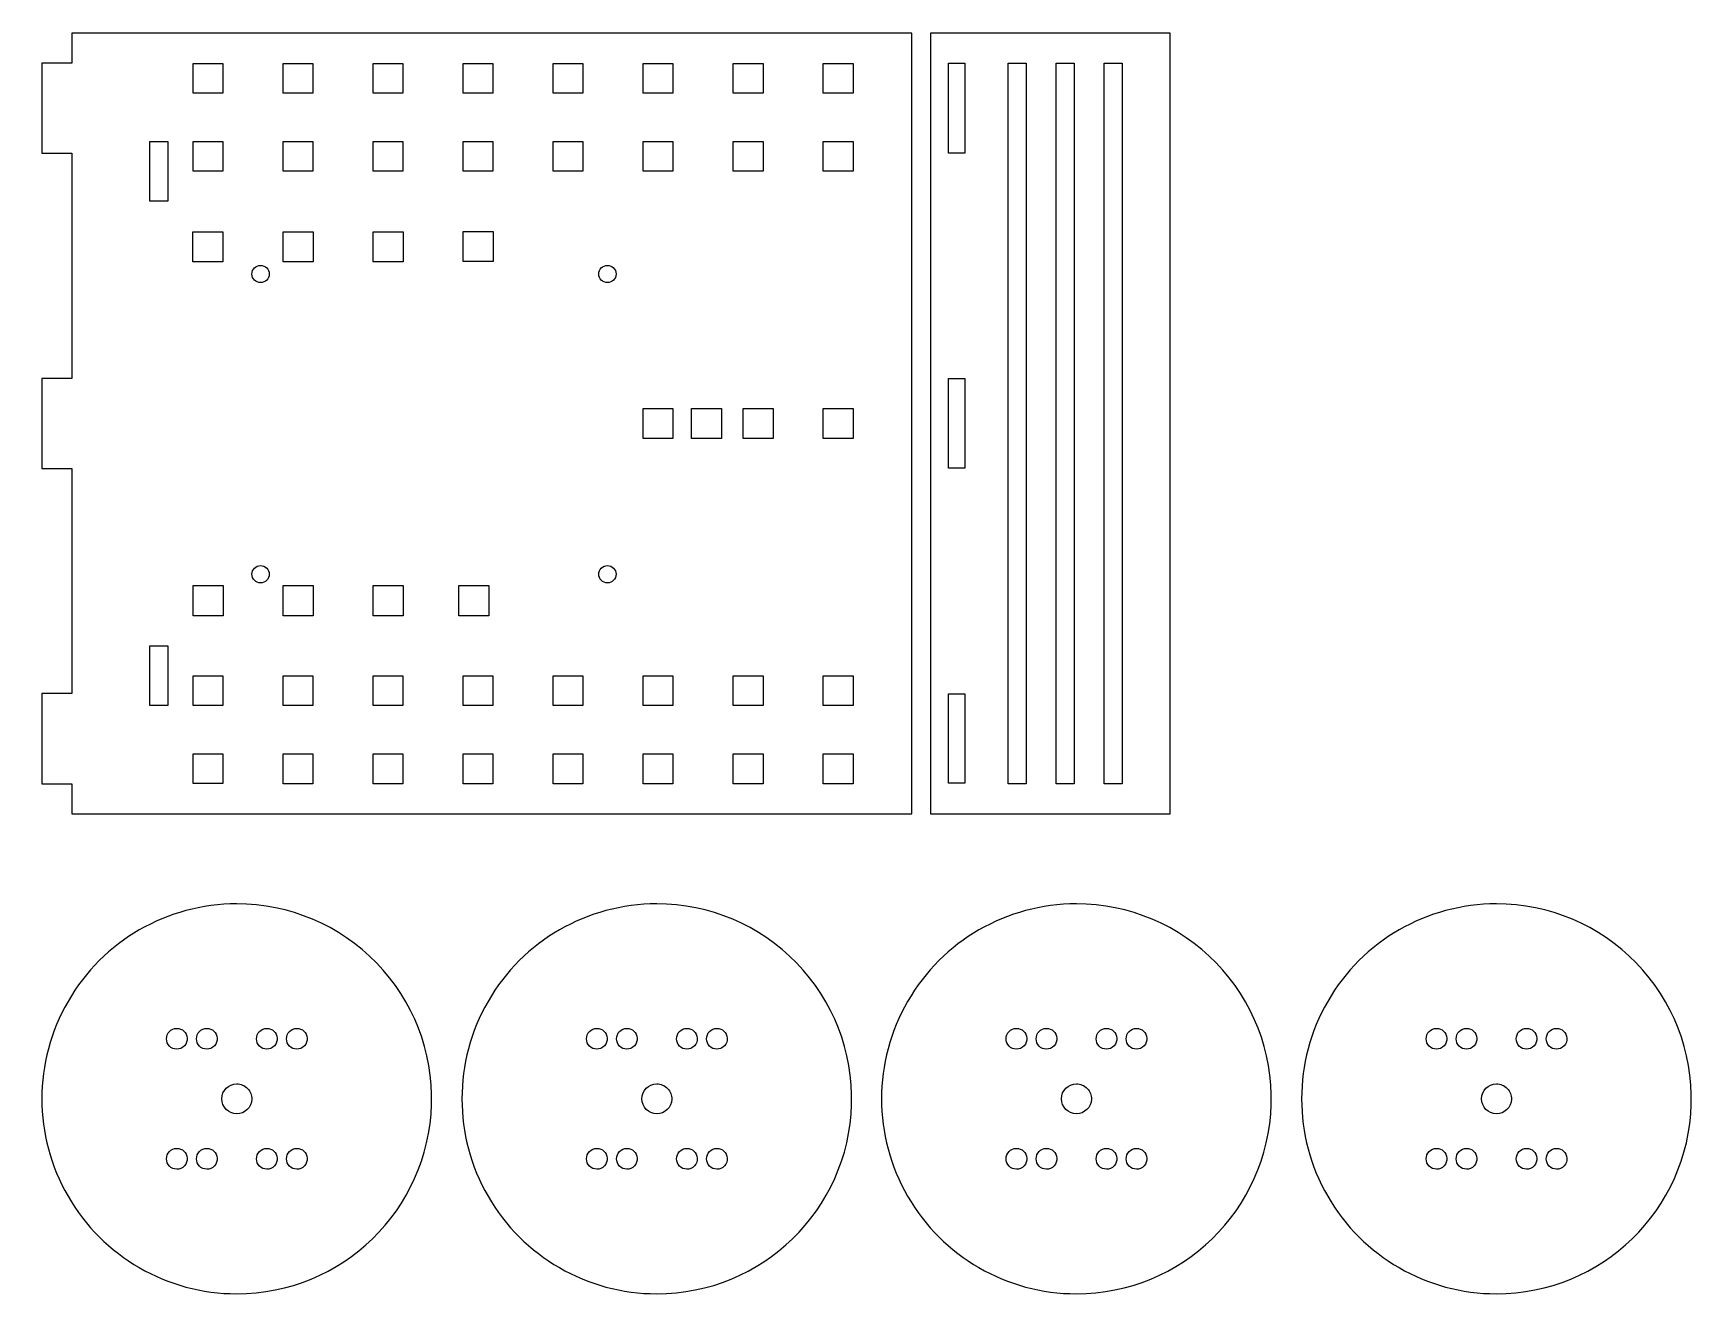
# Model space of a CAD drawing. Extents: x -1 to 275, y 0 to 210.
import ezdxf

# ---------------------------------------------------------------- set-up
doc = ezdxf.new("R2010")
doc.units = 0
doc.layers.add('wheels', color=7, linetype='CONTINUOUS')

msp = doc.modelspace()

# ---------------------------------------------------------------- linework, layer by layer
at = {"layer": 'wheels', "color": 7}
for p, q in [((145.017642, 209.964031), (5.017657, 209.964031)), ((5.017657, 209.964031), (5.017657, 204.98167)), ((145.017642, 79.958669), (145.017642, 209.964031)), ((188.084319, 209.98167), (148.10195, 209.98167)), ((148.10195, 209.98167), (148.10195, 79.98565)), ((188.084319, 79.98565), (188.084319, 209.98167)), ((5.017657, 204.98167), (0.017639, 204.98167)), ((0.017639, 204.98167), (0.017639, 189.98167)), ((25.237638, 199.998059), (25.237638, 204.963406)), ((25.237638, 204.963406), (30.202985, 204.963406)), ((30.202985, 204.963406), (30.202985, 199.998059)), ((40.239513, 199.98042), (40.239513, 204.945767)), ((40.239513, 204.945767), (45.20486, 204.945767)), ((45.20486, 204.945767), (45.20486, 199.98042)), ((55.241388, 199.98042), (55.241388, 204.945767)), ((55.241388, 204.945767), (60.206735, 204.945767)), ((60.206735, 204.945767), (60.206735, 199.98042)), ((70.234443, 199.98042), (70.234443, 204.945767)), ((70.234443, 204.945767), (75.19979, 204.945767)), ((75.19979, 204.945767), (75.19979, 199.98042)), ((85.236318, 199.98042), (85.236318, 204.945767)), ((85.236318, 204.945767), (90.201665, 204.945767)), ((90.201665, 204.945767), (90.201665, 199.98042)), ((100.238193, 199.98042), (100.238193, 204.945767)), ((100.238193, 204.945767), (105.20354, 204.945767)), ((105.20354, 204.945767), (105.20354, 199.98042)), ((115.240068, 199.98042), (115.240068, 204.945767)), ((115.240068, 204.945767), (120.205415, 204.945767)), ((120.205415, 204.945767), (120.205415, 199.98042)), ((130.241943, 199.98042), (130.241943, 204.945767)), ((130.241943, 204.945767), (135.20729, 204.945767)), ((135.20729, 204.945767), (135.20729, 199.98042)), ((151.100561, 189.98167), (151.100561, 204.99049)), ((151.100561, 204.99049), (153.83431, 204.99049)), ((153.83431, 204.99049), (153.83431, 189.98167)), ((161.084316, 84.981762), (161.084316, 204.972851)), ((161.084316, 204.972851), (164.084319, 204.972851)), ((164.084319, 204.972851), (164.084319, 84.981762)), ((169.084317, 84.977455), (169.084317, 204.98167)), ((169.084317, 204.98167), (172.084317, 204.98167)), ((172.084317, 204.98167), (172.084317, 84.977455)), ((177.084222, 84.981762), (177.084505, 204.972851)), ((177.084505, 204.972851), (180.084504, 204.972851)), ((180.084504, 204.972851), (180.084222, 84.981762)), ((30.202985, 199.998059), (25.237638, 199.998059)), ((45.20486, 199.98042), (40.239513, 199.98042)), ((60.206735, 199.98042), (55.241388, 199.98042)), ((75.19979, 199.98042), (70.234443, 199.98042)), ((90.201665, 199.98042), (85.236318, 199.98042)), ((105.20354, 199.98042), (100.238193, 199.98042)), ((120.205415, 199.98042), (115.240068, 199.98042)), ((135.20729, 199.98042), (130.241943, 199.98042)), ((18.035284, 181.995074), (18.035284, 191.968267)), ((18.035284, 191.968267), (21.010244, 191.968267)), ((21.010244, 191.968267), (21.010244, 181.995074)), ((25.237638, 186.998198), (25.237638, 191.963545)), ((25.237638, 191.963545), (30.202985, 191.963545)), ((30.202985, 191.963545), (30.202985, 186.998198)), ((40.239513, 186.980559), (40.239513, 191.945906)), ((40.239513, 191.945906), (45.20486, 191.945906)), ((45.20486, 191.945906), (45.20486, 186.980559)), ((55.241388, 186.980559), (55.241388, 191.945906)), ((55.241388, 191.945906), (60.206735, 191.945906)), ((60.206735, 191.945906), (60.206735, 186.980559)), ((70.234643, 186.980559), (70.234643, 191.945906)), ((70.234643, 191.945906), (75.19979, 191.945906)), ((75.19979, 191.945906), (75.199644, 186.980559)), ((85.236643, 186.980559), (85.23636, 191.945906)), ((85.23636, 191.945906), (90.201665, 191.945906)), ((90.201665, 191.945906), (90.201665, 186.980559)), ((100.238645, 186.980559), (100.238758, 191.945906)), ((100.238758, 191.945906), (105.20354, 191.945906)), ((105.20354, 191.945906), (105.203645, 186.980559)), ((115.239645, 186.980559), (115.239927, 191.945906)), ((115.239927, 191.945906), (120.205415, 191.945906)), ((120.205415, 191.945906), (120.205644, 186.980559)), ((130.241644, 186.980559), (130.241926, 191.945906)), ((130.241926, 191.945906), (135.20729, 191.945906)), ((135.20729, 191.945906), (135.20729, 186.980559)), ((0.017639, 189.98167), (5.017657, 189.98167)), ((5.017657, 189.98167), (5.017657, 152.481669)), ((153.83431, 189.98167), (151.100561, 189.98167)), ((30.202985, 186.998198), (25.237638, 186.998198)), ((45.20486, 186.980559), (40.239513, 186.980559)), ((60.206735, 186.980559), (55.241388, 186.980559)), ((75.199644, 186.980559), (70.234643, 186.980559)), ((90.201665, 186.980559), (85.236643, 186.980559)), ((105.203645, 186.980559), (100.238645, 186.980559)), ((120.205644, 186.980559), (115.239645, 186.980559)), ((135.20729, 186.980559), (130.241644, 186.980559)), ((21.010244, 181.995074), (18.035284, 181.995074)), ((25.17495, 171.918677), (25.17495, 176.918677)), ((25.17495, 176.918677), (30.17495, 176.918677)), ((30.17495, 176.918677), (30.17495, 171.918677)), ((40.261729, 171.918677), (40.261729, 176.918677)), ((40.261729, 176.918677), (45.261729, 176.918677)), ((45.261729, 176.918677), (45.261729, 171.918677)), ((55.261727, 171.918677), (55.261727, 176.918677)), ((55.261727, 176.918677), (60.261727, 176.918677)), ((60.261727, 176.918677), (60.261727, 171.918677)), ((70.263396, 171.964031), (70.263396, 176.964031)), ((70.263396, 176.964031), (75.263396, 176.964031)), ((75.263396, 176.964031), (75.263396, 171.964031)), ((30.17495, 171.918677), (25.17495, 171.918677)), ((45.261729, 171.918677), (40.261729, 171.918677)), ((60.261727, 171.918677), (55.261727, 171.918677)), ((75.263396, 171.964031), (70.263396, 171.964031)), ((36.47664, 168.431317), (36.47664, 168.431317)), ((94.27664, 168.431317), (94.27664, 168.431317)), ((5.017657, 152.481669), (0.017639, 152.481669)), ((0.017639, 152.481669), (0.017639, 137.481671)), ((151.100561, 137.548829), (151.100561, 152.462509)), ((151.100561, 152.462509), (153.83431, 152.462509)), ((153.83431, 152.462509), (153.83431, 137.548829)), ((100.238645, 142.479358), (100.238645, 147.479983)), ((100.238645, 147.479983), (105.203645, 147.479983)), ((105.203645, 147.479983), (105.203645, 142.479358)), ((108.297215, 142.462029), (108.297215, 147.462029)), ((108.297215, 147.462029), (113.297215, 147.462029)), ((113.297215, 147.462029), (113.297215, 142.462029)), ((116.876725, 142.462029), (116.876725, 147.462029)), ((116.876725, 147.462029), (121.876725, 147.462029)), ((121.876725, 147.462029), (121.876725, 142.462029)), ((130.241573, 142.479358), (130.241573, 147.479983)), ((130.241573, 147.479983), (135.207573, 147.479983)), ((135.207573, 147.479983), (135.207573, 142.479358)), ((105.203645, 142.479358), (100.238645, 142.479358)), ((113.297215, 142.462029), (108.297215, 142.462029)), ((121.876725, 142.462029), (116.876725, 142.462029)), ((135.207573, 142.479358), (130.241573, 142.479358)), ((0.017639, 137.481671), (5.017657, 137.481671)), ((5.017657, 137.481671), (5.017657, 99.98167)), ((153.83431, 137.548829), (151.100561, 137.548829)), ((25.25529, 112.964027), (25.25529, 117.964027)), ((25.25529, 117.964027), (30.25529, 117.964027)), ((30.25529, 117.964027), (30.25529, 112.964027)), ((36.47664, 118.431318), (36.47664, 118.431318)), ((40.255288, 112.964027), (40.255288, 117.964027)), ((40.255288, 117.964027), (45.255289, 117.964027)), ((45.255289, 117.964027), (45.255289, 112.964027)), ((55.255284, 112.964027), (55.255284, 117.964027)), ((55.255284, 117.964027), (60.255284, 117.964027)), ((60.255284, 117.964027), (60.255284, 112.964027)), ((69.523734, 112.964027), (69.523734, 117.964027)), ((69.523734, 117.964027), (74.523734, 117.964027)), ((74.523734, 117.964027), (74.523734, 112.964027)), ((94.27664, 118.431318), (94.27664, 118.431318)), ((30.25529, 112.964027), (25.25529, 112.964027)), ((45.255289, 112.964027), (40.255288, 112.964027)), ((60.255284, 112.964027), (55.255284, 112.964027)), ((74.523734, 112.964027), (69.523734, 112.964027)), ((18.035284, 97.990835), (18.035284, 107.964028)), ((18.035284, 107.964028), (21.010244, 107.964028)), ((21.010244, 107.964028), (21.010244, 97.990835)), ((25.237638, 97.994747), (25.237638, 102.960094)), ((25.237638, 102.960094), (30.202985, 102.960094)), ((30.202985, 102.960094), (30.202985, 97.994747)), ((40.239513, 97.977108), (40.239513, 102.942455)), ((40.239513, 102.942455), (45.20486, 102.942455)), ((45.20486, 102.942455), (45.20486, 97.977108)), ((55.241644, 97.977108), (55.241644, 102.942455)), ((55.241644, 102.942455), (60.206735, 102.942455)), ((60.206735, 102.942455), (60.206644, 97.977108)), ((70.234643, 97.977108), (70.234643, 102.942455)), ((70.234643, 102.942455), (75.199644, 102.942455)), ((75.199644, 102.942455), (75.199644, 97.977108)), ((85.236643, 97.977108), (85.236643, 102.942455)), ((85.236643, 102.942455), (90.201643, 102.942455)), ((90.201643, 102.942455), (90.201665, 97.977108)), ((100.238193, 97.977108), (100.238193, 102.942455)), ((100.238193, 102.942455), (105.203645, 102.942455)), ((105.203645, 102.942455), (105.203645, 97.977108)), ((115.240068, 97.977108), (115.240068, 102.942455)), ((115.240068, 102.942455), (120.205415, 102.942455)), ((120.205415, 102.942455), (120.205415, 97.977108)), ((130.241943, 97.977108), (130.241661, 102.942455)), ((130.241661, 102.942455), (135.207573, 102.942455)), ((135.207573, 102.942455), (135.20729, 97.977108)), ((5.017657, 99.98167), (0.017639, 99.98167)), ((0.017639, 99.98167), (0.017639, 84.981672)), ((151.100561, 85.048011), (151.100561, 99.961692)), ((151.100561, 99.961692), (153.83431, 99.961692)), ((153.83431, 99.961692), (153.83431, 85.048011)), ((21.010244, 97.990835), (18.035284, 97.990835)), ((30.202985, 97.994747), (25.237638, 97.994747)), ((45.20486, 97.977108), (40.239513, 97.977108)), ((60.206644, 97.977108), (55.241644, 97.977108)), ((75.199644, 97.977108), (70.234643, 97.977108)), ((90.201665, 97.977108), (85.236643, 97.977108)), ((105.203645, 97.977108), (100.238193, 97.977108)), ((120.205415, 97.977108), (115.240068, 97.977108)), ((135.20729, 97.977108), (130.241943, 97.977108)), ((25.237638, 84.994885), (25.237638, 89.960233)), ((25.237638, 89.960233), (30.202985, 89.960233)), ((30.202985, 89.960233), (30.202985, 84.994885)), ((40.239513, 84.977247), (40.239513, 89.942594)), ((40.239513, 89.942594), (45.20486, 89.942594)), ((45.20486, 89.942594), (45.20486, 84.977247)), ((55.241644, 84.977247), (55.241644, 89.942594)), ((55.241644, 89.942594), (60.206644, 89.942594)), ((60.206644, 89.942594), (60.206644, 84.977247)), ((70.234643, 84.977247), (70.234643, 89.942594)), ((70.234643, 89.942594), (75.199644, 89.942594)), ((75.199644, 89.942594), (75.199644, 84.977247)), ((85.236643, 84.977247), (85.236643, 89.942594)), ((85.236643, 89.942594), (90.201643, 89.942594)), ((90.201643, 89.942594), (90.201643, 84.977247)), ((100.238645, 84.977247), (100.238645, 89.942594)), ((100.238645, 89.942594), (105.203645, 89.942594)), ((105.203645, 89.942594), (105.203645, 84.977247)), ((115.239645, 84.977247), (115.239645, 89.942594)), ((115.239645, 89.942594), (120.205644, 89.942594)), ((120.205644, 89.942594), (120.205644, 84.977247)), ((130.241503, 84.977247), (130.241503, 89.942594)), ((130.241503, 89.942594), (135.207573, 89.942594)), ((135.207573, 89.942594), (135.207573, 84.977247)), ((0.017639, 84.981672), (5.017657, 84.981672)), ((5.017657, 84.981672), (5.017657, 79.958669)), ((30.202985, 84.994885), (25.237638, 84.994885)), ((45.20486, 84.977247), (40.239513, 84.977247)), ((60.206644, 84.977247), (55.241644, 84.977247)), ((75.199644, 84.977247), (70.234643, 84.977247)), ((90.201643, 84.977247), (85.236643, 84.977247)), ((105.203645, 84.977247), (100.238645, 84.977247)), ((120.205644, 84.977247), (115.239645, 84.977247)), ((135.207573, 84.977247), (130.241503, 84.977247)), ((153.83431, 85.048011), (151.100561, 85.048011)), ((164.084319, 84.981762), (161.084316, 84.981762)), ((172.084317, 84.977455), (169.084317, 84.977455)), ((180.084222, 84.981762), (177.084222, 84.981762)), ((5.017657, 79.958669), (145.017642, 79.958669)), ((148.10195, 79.98565), (188.084319, 79.98565)), ((24.244656, 42.615558), (24.244656, 42.615558)), ((29.245283, 42.615558), (29.245283, 42.615558)), ((39.246533, 42.615558), (39.246533, 42.615558)), ((44.247158, 42.615558), (44.247158, 42.615558)), ((94.244654, 42.615561), (94.244654, 42.615561)), ((99.245282, 42.615561), (99.245282, 42.615561)), ((109.246532, 42.615561), (109.246532, 42.615561)), ((114.247157, 42.615561), (114.247157, 42.615561)), ((164.169098, 42.615558), (164.169098, 42.615558)), ((169.169726, 42.615558), (169.169726, 42.615558)), ((179.170976, 42.615558), (179.170976, 42.615558)), ((184.171601, 42.615558), (184.171601, 42.615558)), ((234.169097, 42.615561), (234.169097, 42.615561)), ((239.169725, 42.615561), (239.169725, 42.615561)), ((249.170975, 42.615561), (249.170975, 42.615561)), ((254.1716, 42.615561), (254.1716, 42.615561)), ((35.004378, 32.420281), (35.004378, 32.420281)), ((64.972853, 31.547156), (64.972853, 31.547156)), ((105.004379, 32.420283), (105.004379, 32.420283)), ((134.972851, 31.547153), (134.972851, 31.547153)), ((174.928821, 32.420281), (174.928821, 32.420281)), ((204.897296, 31.547156), (204.897296, 31.547156)), ((244.928822, 32.420283), (244.928822, 32.420283)), ((274.897294, 31.547153), (274.897294, 31.547153)), ((24.244656, 22.621875), (24.244656, 22.621875)), ((29.245283, 22.621875), (29.245283, 22.621875)), ((39.246533, 22.621875), (39.246533, 22.621875)), ((44.247158, 22.621875), (44.247158, 22.621875)), ((94.244654, 22.621878), (94.244654, 22.621878)), ((99.245282, 22.621878), (99.245282, 22.621878)), ((109.246532, 22.621878), (109.246532, 22.621878)), ((114.247157, 22.621878), (114.247157, 22.621878)), ((164.169098, 22.621875), (164.169098, 22.621875)), ((169.169726, 22.621875), (169.169726, 22.621875)), ((179.170976, 22.621875), (179.170976, 22.621875)), ((184.171601, 22.621875), (184.171601, 22.621875)), ((234.169097, 22.621878), (234.169097, 22.621878)), ((239.169725, 22.621878), (239.169725, 22.621878)), ((249.170975, 22.621878), (249.170975, 22.621878)), ((254.1716, 22.621878), (254.1716, 22.621878))]:
    msp.add_line(p, q, dxfattribs=at)
for points in [[(35.035283, 169.872674), (35.035283, 170.668713), (35.680601, 171.31403), (36.47664, 171.31403)], [(36.47664, 168.431317), (35.680601, 168.431317), (35.035283, 169.076634), (35.035283, 169.872674)], [(36.47664, 171.31403), (37.272679, 171.31403), (37.917996, 170.668713), (37.917996, 169.872674)], [(37.917996, 169.872674), (37.917996, 169.076634), (37.272679, 168.431317), (36.47664, 168.431317)], [(92.835283, 169.872674), (92.835283, 170.668713), (93.480601, 171.31403), (94.27664, 171.31403)], [(94.27664, 168.431317), (93.480601, 168.431317), (92.835283, 169.076634), (92.835283, 169.872674)], [(94.27664, 171.31403), (95.072679, 171.31403), (95.717996, 170.668713), (95.717996, 169.872674)], [(95.717996, 169.872674), (95.717996, 169.076634), (95.072679, 168.431317), (94.27664, 168.431317)], [(35.035283, 119.872675), (35.035283, 120.668714), (35.680601, 121.314031), (36.47664, 121.314031)], [(36.47664, 118.431318), (35.680601, 118.431318), (35.035283, 119.076636), (35.035283, 119.872675)], [(36.47664, 121.314031), (37.272679, 121.314031), (37.917996, 120.668714), (37.917996, 119.872675)], [(37.917996, 119.872675), (37.917996, 119.076636), (37.272679, 118.431318), (36.47664, 118.431318)], [(92.835283, 119.872675), (92.835283, 120.668714), (93.480601, 121.314031), (94.27664, 121.314031)], [(94.27664, 118.431318), (93.480601, 118.431318), (92.835283, 119.076636), (92.835283, 119.872675)], [(94.27664, 121.314031), (95.072679, 121.314031), (95.717996, 120.668714), (95.717996, 119.872675)], [(95.717996, 119.872675), (95.717996, 119.076636), (95.072679, 118.431318), (94.27664, 118.431318)], [(32.508478, 64.964031), (20.906923, 64.964031), (10.186644, 58.774675), (4.385867, 48.727433)], [(55.804985, 55.118555), (49.689123, 61.413856), (41.285413, 64.965398), (32.508478, 64.964031)], [(102.508476, 64.964031), (90.906921, 64.964031), (80.186642, 58.774675), (74.385865, 48.727433)], [(125.804985, 55.118554), (119.689122, 61.413855), (111.285411, 64.965398), (102.508476, 64.964031)], [(172.432921, 64.964031), (160.831366, 64.964031), (150.111087, 58.774675), (144.310309, 48.727433)], [(195.729428, 55.118555), (189.613566, 61.413856), (181.209856, 64.965398), (172.432921, 64.964031)], [(242.432919, 64.964031), (230.831364, 64.964031), (220.111085, 58.774675), (214.310308, 48.727433)], [(265.729428, 55.118554), (259.613565, 61.413855), (251.209854, 64.965398), (242.432919, 64.964031)], [(64.972853, 31.547156), (65.227957, 40.320382), (61.920848, 48.823254), (55.804985, 55.118555)], [(134.972851, 31.547153), (135.227956, 40.32038), (131.920847, 48.823252), (125.804985, 55.118554)], [(204.897296, 31.547156), (205.1524, 40.320382), (201.845291, 48.823254), (195.729428, 55.118555)], [(274.897294, 31.547153), (275.152399, 40.32038), (271.84529, 48.823252), (265.729428, 55.118554)], [(4.385867, 48.727433), (-1.414911, 38.680192), (-1.414911, 26.30148), (4.385867, 16.254239)], [(74.385865, 48.727433), (68.585087, 38.680192), (68.585087, 26.30148), (74.385865, 16.254239)], [(144.310309, 48.727433), (138.509532, 38.680192), (138.509532, 26.30148), (144.310309, 16.254239)], [(214.310308, 48.727433), (208.50953, 38.680192), (208.50953, 26.30148), (214.310308, 16.254239)], [(20.795195, 42.492086), (20.795195, 43.441769), (21.557648, 44.215533), (22.507228, 44.229517)], [(22.507228, 40.754656), (21.557648, 40.768639), (20.795195, 41.542403), (20.795195, 42.492086)], [(22.507228, 44.229517), (23.420526, 44.231732), (24.179662, 43.526543), (24.244656, 42.615558)], [(24.244656, 42.615558), (24.278925, 42.133785), (24.111125, 41.659485), (23.781512, 41.306447)], [(25.795813, 42.492086), (25.795813, 43.441771), (26.558268, 44.215535), (27.50785, 44.229517)], [(27.50785, 40.754656), (26.558268, 40.768637), (25.795813, 41.542401), (25.795813, 42.492086)], [(27.50785, 44.229517), (28.42115, 44.231735), (29.180289, 43.526546), (29.245283, 42.615558)], [(29.245283, 42.615558), (29.279553, 42.133784), (29.111752, 41.659483), (28.782138, 41.306445)], [(35.797062, 42.492086), (35.797062, 43.441772), (36.55952, 44.215537), (37.509103, 44.229517)], [(37.509103, 40.754656), (36.55952, 40.768635), (35.797062, 41.5424), (35.797062, 42.492086)], [(37.509103, 44.229517), (38.422402, 44.231733), (39.181539, 43.526545), (39.246533, 42.615558)], [(39.246533, 42.615558), (39.280803, 42.133784), (39.113003, 41.659484), (38.783389, 41.306446)], [(40.797681, 42.492086), (40.797681, 43.441774), (41.56014, 44.215539), (42.509725, 44.229517)], [(42.509725, 40.754656), (41.56014, 40.768633), (40.797681, 41.542398), (40.797681, 42.492086)], [(42.509725, 44.229517), (43.423025, 44.231735), (44.182164, 43.526546), (44.247158, 42.615558)], [(44.247158, 42.615558), (44.281428, 42.133784), (44.113627, 41.659483), (43.784013, 41.306445)], [(90.79519, 42.492086), (90.79519, 43.441769), (91.557643, 44.215533), (92.507223, 44.229517)], [(92.507223, 40.754656), (91.557643, 40.768639), (90.79519, 41.542403), (90.79519, 42.492086)], [(92.507223, 44.229517), (93.420521, 44.231733), (94.179659, 43.526546), (94.244654, 42.615561)], [(94.244654, 42.615561), (94.278924, 42.133787), (94.111124, 41.659485), (93.781511, 41.306447)], [(95.795812, 42.492086), (95.795812, 43.441771), (96.558266, 44.215535), (97.507848, 44.229517)], [(97.507848, 40.754656), (96.558266, 40.768637), (95.795812, 41.542401), (95.795812, 42.492086)], [(97.507848, 44.229517), (98.421147, 44.231735), (99.180286, 43.526547), (99.245282, 42.615561)], [(99.245282, 42.615561), (99.279552, 42.133786), (99.111752, 41.659484), (98.782138, 41.306446)], [(105.797061, 42.492086), (105.797061, 43.441772), (106.559518, 44.215537), (107.509101, 44.229517)], [(107.509101, 40.754656), (106.559518, 40.768635), (105.797061, 41.5424), (105.797061, 42.492086)], [(107.509101, 44.229517), (108.422399, 44.231733), (109.181536, 43.526546), (109.246532, 42.615561)], [(109.246532, 42.615561), (109.280802, 42.133787), (109.113002, 41.659485), (108.783389, 41.306447)], [(110.797682, 42.492086), (110.797682, 43.441774), (111.560141, 44.215539), (112.509726, 44.229517)], [(112.509726, 40.754656), (111.560141, 40.768633), (110.797682, 41.542398), (110.797682, 42.492086)], [(112.509726, 44.229517), (113.423024, 44.231733), (114.182161, 43.526546), (114.247157, 42.615561)], [(114.247157, 42.615561), (114.281427, 42.133787), (114.113627, 41.659485), (113.784014, 41.306447)], [(160.719638, 42.492086), (160.719638, 43.441769), (161.48209, 44.215533), (162.431671, 44.229517)], [(162.431671, 40.754656), (161.48209, 40.768639), (160.719638, 41.542403), (160.719638, 42.492086)], [(162.431671, 44.229517), (163.344969, 44.231732), (164.104105, 43.526543), (164.169098, 42.615558)], [(164.169098, 42.615558), (164.203368, 42.133785), (164.035568, 41.659485), (163.705955, 41.306447)], [(165.720256, 42.492086), (165.720256, 43.441771), (166.482711, 44.215535), (167.432293, 44.229517)], [(167.432293, 40.754656), (166.482711, 40.768637), (165.720256, 41.542401), (165.720256, 42.492086)], [(167.432293, 44.229517), (168.345593, 44.231735), (169.104732, 43.526546), (169.169726, 42.615558)], [(169.169726, 42.615558), (169.203996, 42.133784), (169.036195, 41.659483), (168.706581, 41.306445)], [(175.721505, 42.492086), (175.721505, 43.441772), (176.483962, 44.215537), (177.433546, 44.229517)], [(177.433546, 40.754656), (176.483962, 40.768635), (175.721505, 41.5424), (175.721505, 42.492086)], [(177.433546, 44.229517), (178.346845, 44.231733), (179.105982, 43.526545), (179.170976, 42.615558)], [(179.170976, 42.615558), (179.205246, 42.133784), (179.037446, 41.659484), (178.707832, 41.306446)], [(180.722124, 42.492086), (180.722124, 43.441774), (181.484583, 44.215539), (182.434168, 44.229517)], [(182.434168, 40.754656), (181.484583, 40.768633), (180.722124, 41.542398), (180.722124, 42.492086)], [(182.434168, 44.229517), (183.347468, 44.231735), (184.106607, 43.526546), (184.171601, 42.615558)], [(184.171601, 42.615558), (184.205871, 42.133784), (184.03807, 41.659483), (183.708456, 41.306445)], [(230.719633, 42.492086), (230.719633, 43.441769), (231.482086, 44.215533), (232.431666, 44.229517)], [(232.431666, 40.754656), (231.482086, 40.768639), (230.719633, 41.542403), (230.719633, 42.492086)], [(232.431666, 44.229517), (233.344964, 44.231733), (234.104101, 43.526546), (234.169097, 42.615561)], [(234.169097, 42.615561), (234.203367, 42.133787), (234.035567, 41.659485), (233.705954, 41.306447)], [(235.720254, 42.492086), (235.720254, 43.441771), (236.482709, 44.215535), (237.432291, 44.229517)], [(237.432291, 40.754656), (236.482709, 40.768637), (235.720254, 41.542401), (235.720254, 42.492086)], [(237.432291, 44.229517), (238.34559, 44.231735), (239.104729, 43.526547), (239.169725, 42.615561)], [(239.169725, 42.615561), (239.203995, 42.133786), (239.036195, 41.659484), (238.70658, 41.306446)], [(245.721503, 42.492086), (245.721503, 43.441772), (246.483961, 44.215537), (247.433544, 44.229517)], [(247.433544, 40.754656), (246.483961, 40.768635), (245.721503, 41.5424), (245.721503, 42.492086)], [(247.433544, 44.229517), (248.346842, 44.231733), (249.105979, 43.526546), (249.170975, 42.615561)], [(249.170975, 42.615561), (249.205245, 42.133787), (249.037445, 41.659485), (248.707831, 41.306447)], [(250.722125, 42.492086), (250.722125, 43.441774), (251.484584, 44.215539), (252.434169, 44.229517)], [(252.434169, 40.754656), (251.484584, 40.768633), (250.722125, 41.542398), (250.722125, 42.492086)], [(252.434169, 44.229517), (253.347467, 44.231733), (254.106604, 43.526546), (254.1716, 42.615561)], [(254.1716, 42.615561), (254.20587, 42.133787), (254.03807, 41.659485), (253.708456, 41.306447)], [(23.781512, 41.306447), (23.451899, 40.953409), (22.990217, 40.753491), (22.507228, 40.754656)], [(28.782138, 41.306445), (28.452524, 40.953407), (27.990841, 40.75349), (27.50785, 40.754656)], [(38.783389, 41.306446), (38.453776, 40.953408), (37.992093, 40.753491), (37.509103, 40.754656)], [(43.784013, 41.306445), (43.454399, 40.953407), (42.992716, 40.75349), (42.509725, 40.754656)], [(93.781511, 41.306447), (93.451897, 40.953408), (92.990214, 40.753491), (92.507223, 40.754656)], [(98.782138, 41.306446), (98.452523, 40.953407), (97.990839, 40.75349), (97.507848, 40.754656)], [(108.783389, 41.306447), (108.453775, 40.953408), (107.992092, 40.753491), (107.509101, 40.754656)], [(113.784014, 41.306447), (113.4544, 40.953408), (112.992717, 40.753491), (112.509726, 40.754656)], [(163.705955, 41.306447), (163.376342, 40.953409), (162.91466, 40.753491), (162.431671, 40.754656)], [(168.706581, 41.306445), (168.376967, 40.953407), (167.915284, 40.75349), (167.432293, 40.754656)], [(178.707832, 41.306446), (178.378219, 40.953408), (177.916536, 40.753491), (177.433546, 40.754656)], [(183.708456, 41.306445), (183.378842, 40.953407), (182.917159, 40.75349), (182.434168, 40.754656)], [(233.705954, 41.306447), (233.37634, 40.953408), (232.914657, 40.753491), (232.431666, 40.754656)], [(238.70658, 41.306446), (238.376966, 40.953407), (237.915282, 40.75349), (237.432291, 40.754656)], [(248.707831, 41.306447), (248.378218, 40.953408), (247.916535, 40.753491), (247.433544, 40.754656)], [(253.708456, 41.306447), (253.378843, 40.953408), (252.91716, 40.753491), (252.434169, 40.754656)], [(30.01567, 32.490838), (30.01567, 33.868078), (31.131238, 34.985031), (32.508478, 34.986739)], [(32.508478, 34.986739), (33.182876, 34.987124), (33.828718, 34.714537), (34.298898, 34.231066)], [(34.298898, 34.231066), (34.769077, 33.747594), (35.023559, 33.094406), (35.004378, 32.420281)], [(100.014165, 32.490839), (100.014165, 33.868666), (101.130649, 34.985863), (102.508476, 34.986742)], [(102.508476, 34.986742), (103.182875, 34.987128), (103.828718, 34.714541), (104.298898, 34.23107)], [(104.298898, 34.23107), (104.769078, 33.747598), (105.02356, 33.09441), (105.004379, 32.420283)], [(169.940113, 32.490838), (169.940113, 33.868078), (171.055681, 34.985031), (172.432921, 34.986739)], [(172.432921, 34.986739), (173.107319, 34.987124), (173.753161, 34.714537), (174.223341, 34.231066)], [(174.223341, 34.231066), (174.69352, 33.747594), (174.948001, 33.094406), (174.928821, 32.420281)], [(239.938608, 32.490839), (239.938608, 33.868666), (241.055092, 34.985863), (242.432919, 34.986742)], [(242.432919, 34.986742), (243.107318, 34.987128), (243.753161, 34.714541), (244.223341, 34.23107)], [(244.223341, 34.23107), (244.693521, 33.747598), (244.948003, 33.09441), (244.928822, 32.420283)], [(32.508478, 29.994936), (31.131238, 29.996644), (30.01567, 31.113597), (30.01567, 32.490838)], [(35.004378, 32.420281), (34.966394, 31.069368), (33.859924, 29.994177), (32.508478, 29.994936)], [(32.508478, 0.017642), (50.077379, 0.01491), (64.462379, 13.985671), (64.972853, 31.547156)], [(102.508476, 29.994936), (101.130649, 29.995815), (100.014165, 31.113011), (100.014165, 32.490839)], [(105.004379, 32.420283), (104.966396, 31.069369), (103.859925, 29.994175), (102.508476, 29.994936)], [(102.508476, 0.017642), (120.077377, 0.01491), (134.462375, 13.98567), (134.972851, 31.547153)], [(172.432921, 29.994936), (171.055681, 29.996644), (169.940113, 31.113597), (169.940113, 32.490838)], [(174.928821, 32.420281), (174.890836, 31.069368), (173.784367, 29.994177), (172.432921, 29.994936)], [(172.432921, 0.017642), (190.001822, 0.01491), (204.386822, 13.985671), (204.897296, 31.547156)], [(242.432919, 29.994936), (241.055092, 29.995815), (239.938608, 31.113011), (239.938608, 32.490839)], [(244.928822, 32.420283), (244.890839, 31.069369), (243.784367, 29.994175), (242.432919, 29.994936)], [(242.432919, 0.017642), (260.00182, 0.01491), (274.386819, 13.98567), (274.897294, 31.547153)], [(20.795199, 22.498406), (20.795199, 23.448087), (21.557649, 24.22185), (22.507228, 24.235836)], [(22.507228, 20.760975), (21.557649, 20.774961), (20.795199, 21.548724), (20.795199, 22.498406)], [(22.507228, 24.235836), (23.420527, 24.238051), (24.179663, 23.532861), (24.244656, 22.621875)], [(24.244656, 22.621875), (24.278924, 22.140102), (24.111124, 21.665803), (23.781511, 21.312765)], [(25.795825, 22.498406), (25.795825, 23.448086), (26.558273, 24.221848), (27.50785, 24.235836)], [(27.50785, 20.760975), (26.558273, 20.774963), (25.795825, 21.548725), (25.795825, 22.498406)], [(27.50785, 24.235836), (28.421151, 24.238054), (29.180291, 23.532863), (29.245283, 22.621875)], [(29.245283, 22.621875), (29.279552, 22.140101), (29.111751, 21.665801), (28.782137, 21.312763)], [(35.797081, 22.498406), (35.797081, 23.448085), (36.559527, 24.221846), (37.509103, 24.235836)], [(37.509103, 20.760975), (36.559527, 20.774965), (35.797081, 21.548727), (35.797081, 22.498406)], [(37.509103, 24.235836), (38.422403, 24.238052), (39.181541, 23.532862), (39.246533, 22.621875)], [(39.246533, 22.621875), (39.280802, 22.140101), (39.113001, 21.665802), (38.783388, 21.312764)], [(40.797707, 22.498406), (40.797707, 23.448083), (41.560151, 24.221844), (42.509725, 24.235836)], [(42.509725, 20.760975), (41.560151, 20.774967), (40.797707, 21.548728), (40.797707, 22.498406)], [(42.509725, 24.235836), (43.423026, 24.238054), (44.182166, 23.532863), (44.247158, 22.621875)], [(44.247158, 22.621875), (44.281427, 22.140101), (44.113626, 21.665801), (43.784012, 21.312763)], [(90.795385, 22.498406), (90.795385, 23.448013), (91.55772, 24.221744), (92.507223, 24.235833)], [(92.507223, 20.760978), (91.55772, 20.775067), (90.795385, 21.548798), (90.795385, 22.498406)], [(92.507223, 24.235833), (93.420521, 24.23805), (94.179658, 23.532863), (94.244654, 22.621878)], [(94.244654, 22.621878), (94.278923, 22.140104), (94.111122, 21.665804), (93.781508, 21.312767)], [(95.796014, 22.498406), (95.796014, 23.448012), (96.558347, 24.221742), (97.507848, 24.235833)], [(97.507848, 20.760978), (96.558347, 20.775069), (95.796014, 21.5488), (95.796014, 22.498406)], [(97.507848, 24.235833), (98.421147, 24.238051), (99.180286, 23.532864), (99.245282, 22.621878)], [(99.245282, 22.621878), (99.27955, 22.140104), (99.111749, 21.665804), (98.782135, 21.312766)], [(105.79727, 22.498406), (105.79727, 23.44801), (106.559601, 24.22174), (107.509101, 24.235833)], [(107.509101, 20.760978), (106.559601, 20.775071), (105.79727, 21.548801), (105.79727, 22.498406)], [(107.509101, 24.235833), (108.422399, 24.23805), (109.181536, 23.532863), (109.246532, 22.621878)], [(109.246532, 22.621878), (109.2808, 22.140104), (109.113, 21.665804), (108.783386, 21.312767)], [(110.797899, 22.498406), (110.797899, 23.448009), (111.560228, 24.221738), (112.509726, 24.235833)], [(112.509726, 20.760978), (111.560228, 20.775073), (110.797899, 21.548802), (110.797899, 22.498406)], [(112.509726, 24.235833), (113.423024, 24.23805), (114.182161, 23.532863), (114.247157, 22.621878)], [(114.247157, 22.621878), (114.281425, 22.140104), (114.113625, 21.665804), (113.784011, 21.312767)], [(160.719642, 22.498406), (160.719642, 23.448087), (161.482092, 24.22185), (162.431671, 24.235836)], [(162.431671, 20.760975), (161.482092, 20.774961), (160.719642, 21.548724), (160.719642, 22.498406)], [(162.431671, 24.235836), (163.34497, 24.238051), (164.104106, 23.532861), (164.169098, 22.621875)], [(164.169098, 22.621875), (164.203367, 22.140102), (164.035567, 21.665803), (163.705954, 21.312765)], [(165.720267, 22.498406), (165.720267, 23.448086), (166.482716, 24.221848), (167.432293, 24.235836)], [(167.432293, 20.760975), (166.482716, 20.774963), (165.720267, 21.548725), (165.720267, 22.498406)], [(167.432293, 24.235836), (168.345594, 24.238054), (169.104734, 23.532863), (169.169726, 22.621875)], [(169.169726, 22.621875), (169.203995, 22.140101), (169.036194, 21.665801), (168.70658, 21.312763)], [(175.721524, 22.498406), (175.721524, 23.448085), (176.48397, 24.221846), (177.433546, 24.235836)], [(177.433546, 20.760975), (176.48397, 20.774965), (175.721524, 21.548727), (175.721524, 22.498406)], [(177.433546, 24.235836), (178.346846, 24.238052), (179.105984, 23.532862), (179.170976, 22.621875)], [(179.170976, 22.621875), (179.205245, 22.140101), (179.037444, 21.665802), (178.707831, 21.312764)], [(180.72215, 22.498406), (180.72215, 23.448083), (181.484594, 24.221844), (182.434168, 24.235836)], [(182.434168, 20.760975), (181.484594, 20.774967), (180.72215, 21.548728), (180.72215, 22.498406)], [(182.434168, 24.235836), (183.347469, 24.238054), (184.106609, 23.532863), (184.171601, 22.621875)], [(184.171601, 22.621875), (184.20587, 22.140101), (184.038069, 21.665801), (183.708455, 21.312763)], [(230.719828, 22.498406), (230.719828, 23.448013), (231.482163, 24.221744), (232.431666, 24.235833)], [(232.431666, 20.760978), (231.482163, 20.775067), (230.719828, 21.548798), (230.719828, 22.498406)], [(232.431666, 24.235833), (233.344964, 24.23805), (234.104101, 23.532863), (234.169097, 22.621878)], [(234.169097, 22.621878), (234.203366, 22.140104), (234.035565, 21.665804), (233.705951, 21.312767)], [(235.720457, 22.498406), (235.720457, 23.448012), (236.48279, 24.221742), (237.432291, 24.235833)], [(237.432291, 20.760978), (236.48279, 20.775069), (235.720457, 21.5488), (235.720457, 22.498406)], [(237.432291, 24.235833), (238.34559, 24.238051), (239.104729, 23.532864), (239.169725, 22.621878)], [(239.169725, 22.621878), (239.203993, 22.140104), (239.036192, 21.665804), (238.706578, 21.312766)], [(245.721713, 22.498406), (245.721713, 23.44801), (246.484044, 24.22174), (247.433544, 24.235833)], [(247.433544, 20.760978), (246.484044, 20.775071), (245.721713, 21.548801), (245.721713, 22.498406)], [(247.433544, 24.235833), (248.346842, 24.23805), (249.105979, 23.532863), (249.170975, 22.621878)], [(249.170975, 22.621878), (249.205243, 22.140104), (249.037443, 21.665804), (248.707829, 21.312767)], [(250.722342, 22.498406), (250.722342, 23.448009), (251.48467, 24.221738), (252.434169, 24.235833)], [(252.434169, 20.760978), (251.48467, 20.775073), (250.722342, 21.548802), (250.722342, 22.498406)], [(252.434169, 24.235833), (253.347467, 24.23805), (254.106604, 23.532863), (254.1716, 22.621878)], [(254.1716, 22.621878), (254.205868, 22.140104), (254.038068, 21.665804), (253.708454, 21.312767)], [(23.781511, 21.312765), (23.451898, 20.959728), (22.990217, 20.759811), (22.507228, 20.760975)], [(28.782137, 21.312763), (28.452523, 20.959726), (27.99084, 20.759809), (27.50785, 20.760975)], [(38.783388, 21.312764), (38.453775, 20.959727), (37.992092, 20.75981), (37.509103, 20.760975)], [(43.784012, 21.312763), (43.454398, 20.959726), (42.992715, 20.759809), (42.509725, 20.760975)], [(93.781508, 21.312767), (93.451895, 20.95973), (92.990213, 20.759813), (92.507223, 20.760978)], [(98.782135, 21.312766), (98.452521, 20.959729), (97.990838, 20.759812), (97.507848, 20.760978)], [(108.783386, 21.312767), (108.453773, 20.95973), (107.992091, 20.759813), (107.509101, 20.760978)], [(113.784011, 21.312767), (113.454398, 20.95973), (112.992716, 20.759813), (112.509726, 20.760978)], [(163.705954, 21.312765), (163.376341, 20.959728), (162.91466, 20.759811), (162.431671, 20.760975)], [(168.70658, 21.312763), (168.376966, 20.959726), (167.915283, 20.759809), (167.432293, 20.760975)], [(178.707831, 21.312764), (178.378217, 20.959727), (177.916535, 20.75981), (177.433546, 20.760975)], [(183.708455, 21.312763), (183.378841, 20.959726), (182.917158, 20.759809), (182.434168, 20.760975)], [(233.705951, 21.312767), (233.376338, 20.95973), (232.914656, 20.759813), (232.431666, 20.760978)], [(238.706578, 21.312766), (238.376964, 20.959729), (237.915281, 20.759812), (237.432291, 20.760978)], [(248.707829, 21.312767), (248.378216, 20.95973), (247.916534, 20.759813), (247.433544, 20.760978)], [(253.708454, 21.312767), (253.378841, 20.95973), (252.917159, 20.759813), (252.434169, 20.760978)], [(4.385867, 16.254239), (10.186644, 6.206998), (20.906923, 0.017642), (32.508478, 0.017642)], [(74.385865, 16.254239), (80.186642, 6.206998), (90.906921, 0.017642), (102.508476, 0.017642)], [(144.310309, 16.254239), (150.111087, 6.206998), (160.831366, 0.017642), (172.432921, 0.017642)], [(214.310308, 16.254239), (220.111085, 6.206998), (230.831364, 0.017642), (242.432919, 0.017642)]]:
    msp.add_open_spline(points, degree=3, dxfattribs=at)

doc.saveas('drawing.dxf')
